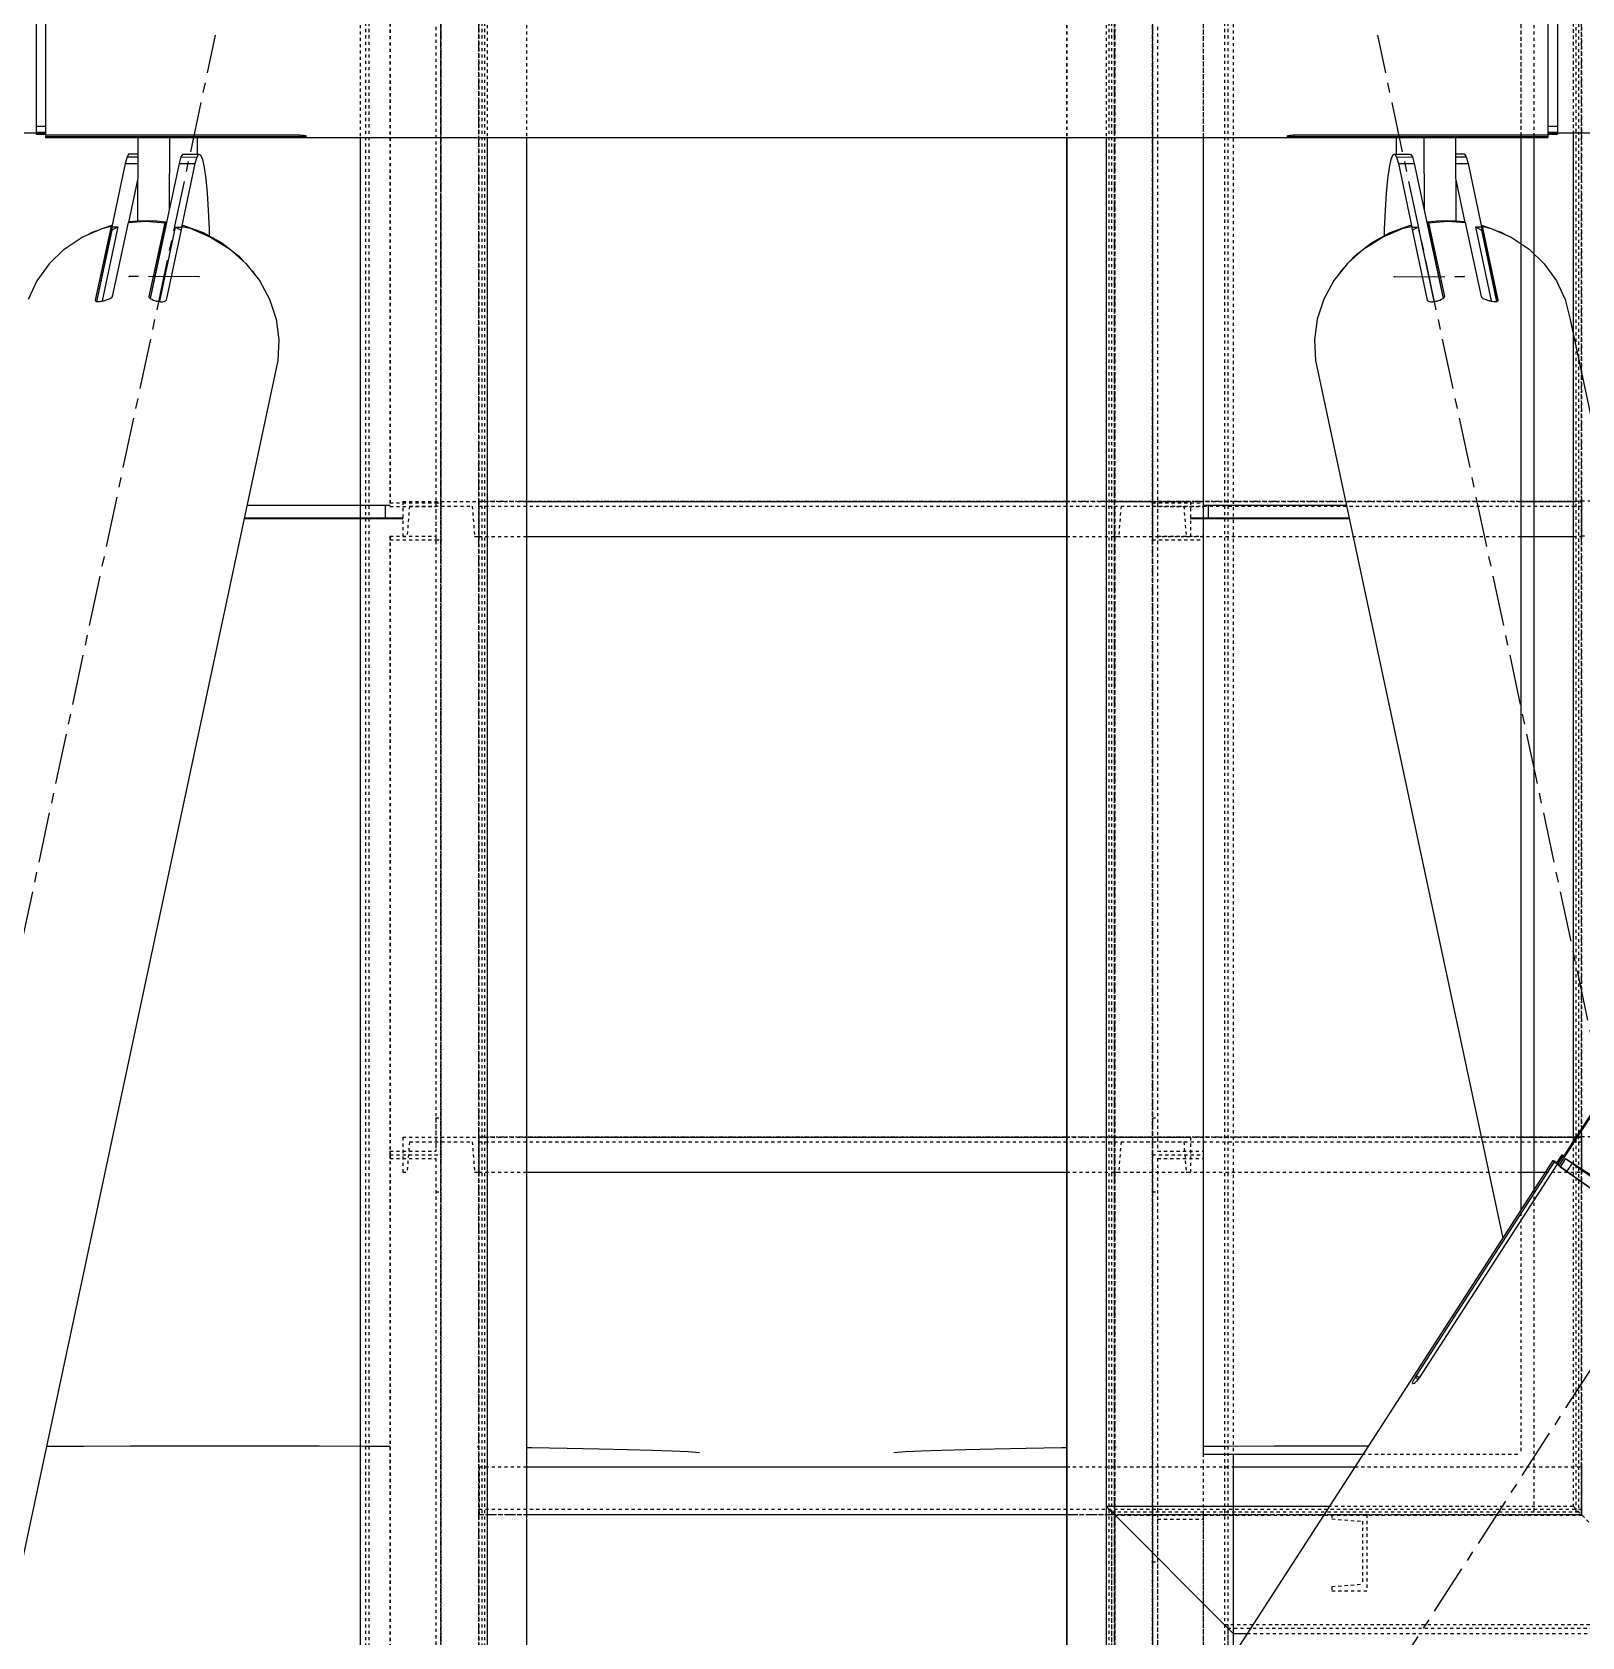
# Model space of a CAD drawing. Header units: millimetres. Extents: x 5143 to 30813, y 232 to 21408.
# Drawn here: x 23044.7 to 23288.6, y 9741.5 to 9994 of the extents above; entities that cross this region are included whole.
import ezdxf

# ---------------------------------------------------------------- set-up
doc = ezdxf.new("R2010")
doc.units = ezdxf.units.MM
doc.header["$LTSCALE"] = 0.25
for name, pattern in [('CENTER', [50.8, 31.75, -6.35, 6.35, -6.35]), ('XKITLINE00', [0]), ('XKITLINE02', [4, 2, -2]), ('XKITLINE03', [6, 3, -1, 1, -1])]:
    doc.linetypes.add(name, pattern=pattern)

msp = doc.modelspace()

# ---------------------------------------------------------------- linework, layer by layer
at = {"color": 3, "linetype": 'XKITLINE02'}
for p, q in [((23097.15, 10409.49), (23097.15, 9590.91)), ((23097.15, 10409.49), (23097.16, 9590.91)), ((23097.69, 10409.49), (23097.69, 9590.91)), ((23097.69, 10409.49), (23097.69, 9590.91)), ((23114.92, 10409.49), (23114.92, 9590.91)), ((23114.92, 10409.49), (23114.92, 9590.91)), ((23115, 10409.49), (23115, 9590.95)), ((23115, 10409.49), (23115, 9590.95)), ((23115.45, 10409.49), (23115.45, 9590.91)), ((23115.45, 10409.49), (23115.46, 9590.91)), ((23115.85, 10409.49), (23115.85, 9590.95)), ((23115.85, 10409.49), (23115.85, 9590.95)), ((23214.14, 10409.49), (23214.13, 9590.95)), ((23214.14, 10409.49), (23214.14, 9590.95)), ((23214.53, 10409.49), (23214.54, 9590.91)), ((23214.99, 10409.49), (23214.98, 9590.95)), ((23214.99, 10409.49), (23214.99, 9590.95)), ((23215.07, 10409.49), (23215.07, 9590.91)), ((23232.3, 10409.49), (23232.3, 9590.91)), ((23232.83, 10409.49), (23232.84, 9590.91)), ((23287.63, 10379.77), (23287.63, 9760.77)), ((23288.03, 10379.32), (23288.03, 9761.22)), ((23288.48, 10379.77), (23288.48, 9760.77)), ((23287.18, 10378.47), (23287.18, 9762.07)), ((23233.68, 10370.27), (23233.68, 9770.27)), ((23278.98, 10370.27), (23278.98, 9770.27)), ((23096.3, 10023.11), (23096.3, 9977.44)), ((23096.3, 10023.11), (23096.3, 9977.44)), ((23116.3, 10023.11), (23116.3, 9977.44)), ((23116.3, 10023.11), (23116.3, 9977.44)), ((23122.5, 10023.11), (23122.5, 9977.44)), ((23122.5, 10023.11), (23122.5, 9977.44)), ((23207.48, 10023.11), (23207.48, 9977.44)), ((23207.49, 10023.11), (23207.49, 9977.44)), ((23213.68, 10023.11), (23213.68, 9977.44)), ((23228.98, 10023.11), (23228.98, 9977.44)), ((23278.98, 10023.11), (23278.98, 9977.44)), ((23280.98, 10023.11), (23280.98, 9977.44)), ((23287.18, 10022.4), (23287.18, 9978.15)), ((23101, 10017.38), (23101, 9919.35)), ((23101.01, 10017.38), (23101.01, 9919.35)), ((23108.2, 10016.8), (23108.2, 9914.13)), ((23108.21, 10016.8), (23108.21, 9914.13)), ((23109, 10017.38), (23109, 9914.13)), ((23109.01, 10017.38), (23109.01, 9914.13)), ((23220.99, 10017.38), (23220.99, 9914.13)), ((23221.79, 10016.8), (23221.79, 9978.88)), ((23228.99, 10017.38), (23228.99, 9978.88)), ((23220.99, 9978.88), (23220.99, 9919.93)), ((23221.79, 9978.88), (23221.79, 9914.13)), ((23228.99, 9978.88), (23228.99, 9919.35)), ((23101, 9919.93), (23109, 9919.93)), ((23101.01, 9919.93), (23109.01, 9919.93)), ((23103, 9920.13), (23103, 9914.63)), ((23103, 9920.13), (23115, 9920.13)), ((23103, 9920.13), (23103, 9914.63)), ((23103, 9920.13), (23103, 9914.63)), ((23103, 9920.13), (23115, 9920.13)), ((23103, 9920.13), (23103, 9914.63)), ((23108.2, 9919.94), (23108.2, 9817.96)), ((23108.2, 9919.94), (23109, 9919.94)), ((23108.21, 9919.94), (23108.21, 9817.96)), ((23108.21, 9919.94), (23109.01, 9919.94)), ((23109, 9919.94), (23109, 9817.38)), ((23109.01, 9919.94), (23109.01, 9817.38)), ((23115, 9920.13), (23115, 9914.63)), ((23115, 9920.13), (23122.5, 9920.13)), ((23115, 9920.13), (23115, 9914.63)), ((23115, 9920.13), (23122.5, 9920.13)), ((23115, 9920.13), (23115, 9914.63)), ((23115, 9920.13), (23115, 9914.63)), ((23115, 9920.13), (23115, 9914.63)), ((23115, 9920.13), (23115, 9914.63)), ((23207.48, 9920.13), (23278.98, 9920.13)), ((23207.48, 9920.13), (23214.98, 9920.13)), ((23214.98, 9920.13), (23214.98, 9914.63)), ((23214.98, 9920.13), (23214.98, 9914.63)), ((23214.98, 9920.13), (23226.98, 9920.13)), ((23214.98, 9920.13), (23214.98, 9914.63)), ((23220.99, 9919.94), (23220.99, 9817.38)), ((23220.99, 9919.94), (23221.79, 9919.94)), ((23220.99, 9919.93), (23228.99, 9919.93)), ((23221.79, 9919.94), (23221.79, 9817.96)), ((23226.98, 9920.13), (23226.98, 9914.63)), ((23226.98, 9920.13), (23226.98, 9914.63)), ((23287.18, 9920.13), (23288.48, 9920.13)), ((23288.48, 9920.27), (23288.48, 9914.77)), ((23288.48, 9920.27), (23300.48, 9920.27)), ((23288.48, 9920.27), (23288.48, 9914.77)), ((23288.48, 9920.13), (23288.48, 9914.63)), ((23101, 9919.35), (23108.2, 9919.35)), ((23101.01, 9919.35), (23108.21, 9919.35)), ((23104.07, 9919.43), (23103.68, 9914.63)), ((23104.07, 9919.43), (23103.68, 9914.63)), ((23104.07, 9919.43), (23103.68, 9914.63)), ((23104.07, 9919.43), (23103.68, 9914.63)), ((23104.07, 9919.43), (23113.94, 9919.43)), ((23104.07, 9919.43), (23113.94, 9919.43)), ((23113.94, 9919.43), (23114.32, 9914.63)), ((23113.94, 9919.43), (23114.32, 9914.63)), ((23113.94, 9919.43), (23114.32, 9914.63)), ((23113.94, 9919.43), (23114.32, 9914.63)), ((23115, 9919.43), (23288.48, 9919.43)), ((23115, 9919.43), (23214.98, 9919.43)), ((23216.05, 9919.43), (23215.66, 9914.63)), ((23216.05, 9919.43), (23215.66, 9914.63)), ((23216.05, 9919.43), (23225.92, 9919.43)), ((23221.79, 9919.35), (23228.99, 9919.35)), ((23225.92, 9919.43), (23226.3, 9914.63)), ((23225.92, 9919.43), (23226.3, 9914.63)), ((23101, 9914.7), (23101, 9817.38)), ((23101, 9914.7), (23108.2, 9914.7)), ((23101.01, 9914.7), (23101.01, 9817.38)), ((23101.01, 9914.7), (23108.21, 9914.7)), ((23103, 9914.63), (23103.68, 9914.63)), ((23103, 9914.63), (23103.68, 9914.63)), ((23114.32, 9914.63), (23115, 9914.63)), ((23114.32, 9914.63), (23115, 9914.63)), ((23115, 9914.63), (23122.5, 9914.63)), ((23115, 9914.63), (23122.5, 9914.63)), ((23207.48, 9914.63), (23278.98, 9914.63)), ((23207.48, 9914.63), (23214.98, 9914.63)), ((23214.98, 9914.63), (23215.66, 9914.63)), ((23221.79, 9914.7), (23228.99, 9914.7)), ((23226.3, 9914.63), (23226.98, 9914.63)), ((23228.99, 9914.7), (23228.99, 9817.38)), ((23287.18, 9914.63), (23288.48, 9914.63)), ((23288.48, 9914.77), (23289.16, 9914.77)), ((23101, 9914.12), (23109, 9914.12)), ((23101.01, 9914.12), (23109.01, 9914.12)), ((23108.2, 9914.13), (23109, 9914.13)), ((23108.21, 9914.13), (23109.01, 9914.13)), ((23220.99, 9914.13), (23221.79, 9914.13)), ((23220.99, 9914.12), (23228.99, 9914.12)), ((23108.2, 9823.2), (23109, 9823.2)), ((23108.2, 9823.2), (23108.2, 9817.96)), ((23108.21, 9823.2), (23109.01, 9823.2)), ((23109, 9823.2), (23109, 9817.38)), ((23220.99, 9823.2), (23221.79, 9823.2)), ((23103, 9820.13), (23103, 9814.63)), ((23103, 9820.13), (23115, 9820.13)), ((23103, 9820.13), (23103, 9814.63)), ((23103, 9820.13), (23103, 9814.63)), ((23103, 9820.13), (23115, 9820.13)), ((23103, 9820.13), (23103, 9814.63)), ((23104.07, 9819.43), (23103.68, 9814.63)), ((23104.07, 9819.43), (23103.68, 9814.63)), ((23104.07, 9819.43), (23103.68, 9814.63)), ((23104.07, 9819.43), (23103.68, 9814.63)), ((23104.07, 9819.43), (23113.94, 9819.43)), ((23104.07, 9819.43), (23113.94, 9819.43)), ((23113.94, 9819.43), (23114.32, 9814.63)), ((23113.94, 9819.43), (23114.32, 9814.63)), ((23113.94, 9819.43), (23114.32, 9814.63)), ((23113.94, 9819.43), (23114.32, 9814.63)), ((23115, 9820.13), (23115, 9814.63)), ((23115, 9820.13), (23122.5, 9820.13)), ((23115, 9820.13), (23115, 9814.63)), ((23115, 9820.13), (23122.5, 9820.13)), ((23115, 9820.13), (23115, 9814.63)), ((23115, 9820.13), (23115, 9814.63)), ((23115, 9820.13), (23115, 9814.63)), ((23115, 9820.13), (23115, 9814.63)), ((23115, 9819.43), (23288.48, 9819.43)), ((23115, 9819.43), (23214.98, 9819.43)), ((23207.48, 9820.13), (23278.98, 9820.13)), ((23207.48, 9820.13), (23214.98, 9820.13)), ((23214.98, 9820.13), (23214.98, 9814.63)), ((23214.98, 9820.13), (23214.98, 9814.63)), ((23214.98, 9820.13), (23226.98, 9820.13)), ((23214.98, 9820.13), (23214.98, 9814.63)), ((23216.05, 9819.43), (23215.66, 9814.63)), ((23216.05, 9819.43), (23215.66, 9814.63)), ((23216.05, 9819.43), (23225.92, 9819.43)), ((23220.99, 9820.13), (23220.99, 9817.38)), ((23225.92, 9819.43), (23226.3, 9814.63)), ((23225.92, 9819.43), (23226.3, 9814.63)), ((23226.98, 9820.13), (23226.98, 9814.63)), ((23226.98, 9820.13), (23226.98, 9814.63)), ((23287.18, 9820.13), (23288.48, 9820.13)), ((23288.48, 9820.27), (23288.48, 9814.77)), ((23288.48, 9820.27), (23300.48, 9820.27)), ((23288.48, 9820.27), (23288.48, 9814.77)), ((23288.48, 9820.13), (23288.48, 9814.63)), ((23101, 9817.96), (23108.2, 9817.96)), ((23101, 9817.96), (23101, 9817.38)), ((23101, 9817.38), (23109, 9817.38)), ((23101, 9817.38), (23101, 9719.35)), ((23101, 9817.38), (23109, 9817.38)), ((23101, 9816.8), (23108.2, 9816.8)), ((23101.01, 9817.96), (23108.21, 9817.96)), ((23101.01, 9817.38), (23109.01, 9817.38)), ((23101.01, 9817.38), (23101.01, 9719.35)), ((23101.01, 9817.38), (23109.01, 9817.38)), ((23101.01, 9816.8), (23108.21, 9816.8)), ((23108.2, 9816.8), (23108.2, 9714.13)), ((23108.21, 9816.8), (23108.21, 9714.13)), ((23109, 9817.38), (23109, 9714.13)), ((23109.01, 9817.38), (23109.01, 9714.13)), ((23220.99, 9817.38), (23228.99, 9817.38)), ((23220.99, 9817.38), (23220.99, 9716.47)), ((23220.99, 9817.38), (23228.99, 9817.38)), ((23221.79, 9817.96), (23228.99, 9817.96)), ((23221.79, 9816.8), (23221.79, 9717.45)), ((23221.79, 9816.8), (23228.99, 9816.8)), ((23228.99, 9817.38), (23228.99, 9725.38)), ((23103, 9814.63), (23103.68, 9814.63)), ((23103, 9814.63), (23103.68, 9814.63)), ((23114.32, 9814.63), (23115, 9814.63)), ((23114.32, 9814.63), (23115, 9814.63)), ((23115, 9814.63), (23122.5, 9814.63)), ((23115, 9814.63), (23122.5, 9814.63)), ((23207.48, 9814.63), (23278.98, 9814.63)), ((23207.48, 9814.63), (23214.98, 9814.63)), ((23214.98, 9814.63), (23215.66, 9814.63)), ((23226.3, 9814.63), (23226.98, 9814.63)), ((23282.8, 9814.63), (23288.48, 9814.63)), ((23288.48, 9814.77), (23289.16, 9814.77)), ((23108.2, 9811.57), (23109, 9811.57)), ((23108.21, 9811.57), (23109.01, 9811.57)), ((23220.99, 9811.57), (23221.79, 9811.57)), ((23280.98, 9811.82), (23280.98, 9760.77)), ((23115.01, 9768.27), (23115.01, 9760.77)), ((23115.01, 9768.27), (23122.5, 9768.27)), ((23207.48, 9768.27), (23233.68, 9768.27)), ((23228.98, 9770.27), (23278.98, 9770.27)), ((23252.84, 9768.27), (23288.48, 9768.27)), ((23288.48, 9768.27), (23288.48, 9760.77)), ((23115.01, 9761.62), (23288.48, 9761.62)), ((23115.01, 9760.77), (23122.5, 9760.77)), ((23207.48, 9760.77), (23288.48, 9760.77)), ((23213.68, 9762.07), (23215.07, 9760.69)), ((23213.68, 9762.07), (23287.18, 9762.07)), ((23213.68, 9762.07), (23215.07, 9760.69)), ((23214.53, 9761.22), (23214.53, 9590.91)), ((23214.53, 9761.22), (23288.03, 9761.22)), ((23215.07, 9760.69), (23215.07, 9590.91)), ((23215.07, 9760.69), (23288.57, 9760.69)), ((23220.98, 9760.77), (23220.98, 9712.5)), ((23220.98, 9760.77), (23228.98, 9760.77)), ((23220.99, 9762.07), (23220.99, 9719.93)), ((23228.98, 9760.77), (23228.98, 9719.19)), ((23249.23, 9760.77), (23254.73, 9760.77)), ((23249.23, 9760.77), (23249.23, 9760.09)), ((23249.23, 9760.77), (23249.23, 9760.09)), ((23254.73, 9760.77), (23254.73, 9748.77)), ((23254.73, 9760.77), (23254.73, 9748.77)), ((23280.98, 9760.77), (23288.48, 9760.77)), ((23287.18, 9762.07), (23294.86, 9754.4)), ((23287.18, 9762.07), (23294.86, 9754.4)), ((23221.78, 9760.03), (23221.78, 9712.5)), ((23221.78, 9760.03), (23228.98, 9760.03)), ((23249.23, 9760.09), (23254.03, 9759.71)), ((23254.03, 9759.71), (23254.03, 9749.84)), ((23254.03, 9759.71), (23254.03, 9749.84)), ((23220.98, 9753.34), (23221.78, 9753.34)), ((23249.23, 9749.45), (23254.03, 9749.84)), ((23249.23, 9749.45), (23249.23, 9748.77)), ((23249.23, 9749.45), (23249.23, 9748.77)), ((23249.23, 9748.77), (23254.73, 9748.77)), ((23232.3, 9743.46), (23232.3, 9590.91)), ((23232.3, 9743.46), (23305.8, 9743.46)), ((23232.83, 9742.92), (23232.83, 9590.91)), ((23232.83, 9742.92), (23306.33, 9742.92)), ((23235.91, 9742.07), (23290.31, 9742.07))]:
    msp.add_line(p, q, dxfattribs=at)
at = {"color": 1, "linetype": 'XKITLINE03'}
for p, q in [((23109, 10409.49), (23109, 9590.91)), ((23109.01, 9590.91), (23109, 10409.49)), ((23115, 9590.95), (23115, 10409.49)), ((23115, 9590.95), (23115, 10409.49)), ((23214.99, 10409.49), (23214.98, 9590.95)), ((23214.99, 10409.49), (23214.99, 9590.95)), ((23220.99, 9590.91), (23220.98, 10409.49)), ((23288.48, 9760.77), (23288.48, 10379.77)), ((23109, 9919.93), (23109, 10017.38)), ((23109.01, 9919.93), (23109.01, 10017.38)), ((23220.99, 10017.38), (23220.99, 9919.93)), ((23288.48, 9920.13), (23115, 9920.13)), ((23214.98, 9920.13), (23115, 9920.13)), ((23115, 9920.13), (23115, 9920.13)), ((23115, 9920.13), (23115, 9920.13)), ((23214.98, 9920.13), (23214.98, 9920.13)), ((23288.48, 9920.27), (23288.48, 9920.27)), ((23109, 9817.38), (23109, 9914.12)), ((23109.01, 9817.38), (23109.01, 9914.12)), ((23220.99, 9914.12), (23220.99, 9817.38)), ((23288.48, 9820.13), (23115, 9820.13)), ((23214.98, 9820.13), (23115, 9820.13)), ((23115, 9820.13), (23115, 9820.13)), ((23115, 9820.13), (23115, 9820.13)), ((23214.98, 9820.13), (23214.98, 9820.13)), ((23288.48, 9820.27), (23288.48, 9820.27)), ((23109, 9719.93), (23109, 9817.38)), ((23109.01, 9719.93), (23109.01, 9817.38)), ((23220.99, 9817.38), (23220.99, 9719.93)), ((23115.01, 9760.77), (23288.48, 9760.77)), ((23220.98, 9760.77), (23220.98, 9719.93)), ((23254.73, 9760.77), (23254.73, 9760.77))]:
    msp.add_line(p, q, dxfattribs=at)
at = {"color": 8, "linetype": 'XKITLINE00'}
for p, q in [((23046.8, 10021.5), (23046.8, 9978.58)), ((23283.2, 10021.5), (23283.2, 9977.44)), ((23045.3, 10019.23), (23045.3, 9978.28)), ((23284.7, 10019.23), (23284.7, 9978.28)), ((23015.8, 9978.15), (23046.8, 9978.15)), ((23045.3, 9979.19), (23046.8, 9979.19)), ((23045.3, 9978.28), (23046.8, 9978.28)), ((23045.3, 9978.15), (23045.3, 9977.99)), ((23045.3, 9977.99), (23046.8, 9977.99)), ((23045.3, 9977.99), (23045.3, 9977.93)), ((23045.3, 9977.93), (23046.8, 9977.93)), ((23046.8, 9978.58), (23046.8, 9977.44)), ((23046.8, 9977.81), (23086.8, 9977.81)), ((23086.8, 9977.81), (23086.8, 9977.57)), ((23086.8, 9977.81), (23087.11, 9977.8)), ((23087.11, 9977.8), (23087.11, 9977.58)), ((23087.11, 9977.8), (23087.39, 9977.77)), ((23087.39, 9977.77), (23087.63, 9977.72)), ((23087.63, 9977.72), (23087.8, 9977.66)), ((23087.63, 9977.59), (23087.8, 9977.61)), ((23087.8, 9977.61), (23087.88, 9977.63)), ((23087.88, 9977.64), (23087.88, 9977.63)), ((23242.11, 9977.64), (23242.11, 9977.63)), ((23242.11, 9977.63), (23242.19, 9977.61)), ((23242.19, 9977.66), (23242.36, 9977.72)), ((23242.19, 9977.61), (23242.36, 9977.59)), ((23242.36, 9977.72), (23242.6, 9977.77)), ((23242.6, 9977.77), (23242.89, 9977.8)), ((23242.89, 9977.8), (23243.2, 9977.81)), ((23242.89, 9977.8), (23242.89, 9977.58)), ((23243.2, 9977.81), (23243.2, 9977.57)), ((23243.2, 9977.81), (23283.2, 9977.81)), ((23283.2, 9979.19), (23284.7, 9979.19)), ((23283.2, 9978.28), (23284.7, 9978.28)), ((23283.2, 9978.15), (23314.2, 9978.15)), ((23283.2, 9977.99), (23284.7, 9977.99)), ((23283.2, 9977.93), (23284.7, 9977.93)), ((23284.7, 9978.15), (23284.7, 9977.93)), ((23046.8, 9977.57), (23086.8, 9977.57)), ((23046.8, 9977.44), (23283.2, 9977.44)), ((23061.3, 9977.44), (23061.27, 9964.32)), ((23066.28, 9977.44), (23066.25, 9966.01)), ((23070.66, 9977.44), (23070.65, 9974.8)), ((23086.8, 9977.57), (23087.11, 9977.58)), ((23087.11, 9977.58), (23087.39, 9977.58)), ((23087.39, 9977.58), (23087.63, 9977.59)), ((23242.36, 9977.59), (23242.6, 9977.58)), ((23242.6, 9977.58), (23242.89, 9977.58)), ((23242.89, 9977.58), (23243.2, 9977.57)), ((23243.2, 9977.57), (23283.2, 9977.57)), ((23259.33, 9977.44), (23259.34, 9974.8)), ((23263.71, 9977.44), (23263.74, 9966.01)), ((23268.69, 9977.44), (23268.72, 9964.32)), ((23059.35, 9973.34), (23057.21, 9963.34)), ((23059.63, 9974.37), (23059.35, 9973.34)), ((23059.35, 9973.34), (23061.29, 9973.34)), ((23059.93, 9974.83), (23059.63, 9974.37)), ((23059.63, 9974.37), (23061.3, 9974.37)), ((23059.93, 9974.83), (23061.3, 9974.82)), ((23067.81, 9973.32), (23063.28, 9952.09)), ((23068.1, 9974.35), (23067.81, 9973.32)), ((23067.81, 9973.32), (23070.3, 9973.32)), ((23068.4, 9974.81), (23068.1, 9974.35)), ((23068.1, 9974.35), (23070.59, 9974.34)), ((23070.3, 9973.32), (23068.17, 9963.32)), ((23068.4, 9974.81), (23070.89, 9974.8)), ((23070.59, 9974.34), (23070.3, 9973.32)), ((23070.89, 9974.8), (23070.59, 9974.34)), ((23070.89, 9974.8), (23071.19, 9974.67)), ((23071.19, 9974.67), (23071.48, 9973.96)), ((23071.48, 9973.96), (23071.75, 9972.69)), ((23071.75, 9972.69), (23072, 9970.9)), ((23258.24, 9972.69), (23257.99, 9970.9)), ((23258.52, 9973.96), (23258.24, 9972.69)), ((23258.81, 9974.67), (23258.52, 9973.96)), ((23258.81, 9974.67), (23259.1, 9974.8)), ((23259.1, 9974.8), (23261.59, 9974.81)), ((23259.1, 9974.8), (23259.4, 9974.34)), ((23259.4, 9974.34), (23261.89, 9974.35)), ((23259.4, 9974.34), (23259.69, 9973.32)), ((23259.69, 9973.32), (23262.18, 9973.32)), ((23259.69, 9973.32), (23261.82, 9963.32)), ((23261.59, 9974.81), (23261.89, 9974.35)), ((23261.89, 9974.35), (23262.18, 9973.32)), ((23262.18, 9973.32), (23266.71, 9952.09)), ((23268.69, 9974.82), (23270.06, 9974.83)), ((23268.7, 9974.37), (23270.36, 9974.37)), ((23268.7, 9973.34), (23270.64, 9973.34)), ((23270.06, 9974.83), (23270.36, 9974.37)), ((23270.36, 9974.37), (23270.64, 9973.34)), ((23270.64, 9973.34), (23272.78, 9963.34)), ((23061.29, 9970.75), (23059.85, 9964.03)), ((23072, 9970.9), (23072.21, 9968.64)), ((23257.99, 9970.9), (23257.78, 9968.64)), ((23268.71, 9970.75), (23270.14, 9964.03)), ((23072.21, 9968.64), (23072.39, 9965.98)), ((23257.78, 9968.64), (23257.6, 9965.98)), ((23072.39, 9965.98), (23072.52, 9963)), ((23257.6, 9965.98), (23257.47, 9963)), ((23052.57, 9961.73), (23055.71, 9963.11)), ((23053.48, 9962.13), (23054.15, 9962.51)), ((23054.15, 9962.51), (23054.13, 9962.42)), ((23054.15, 9962.51), (23055.26, 9962.91)), ((23057.11, 9963.47), (23054.63, 9951.84)), ((23057.14, 9962.56), (23054.81, 9951.64)), ((23057.23, 9962.83), (23054.84, 9951.63)), ((23058.18, 9963.34), (23055.69, 9951.71)), ((23055.71, 9963.11), (23057.11, 9963.47)), ((23056.02, 9963.19), (23057.25, 9963.64)), ((23057.11, 9963.47), (23057.14, 9962.56)), ((23057.25, 9963.64), (23057.12, 9963.06)), ((23057.12, 9963.06), (23057.15, 9962.43)), ((23057.21, 9963.34), (23057.23, 9962.83)), ((23057.21, 9963.34), (23058.18, 9963.34)), ((23057.23, 9962.83), (23058.18, 9963.34)), ((23057.25, 9963.64), (23057.25, 9963.52)), ((23059.78, 9964.02), (23057.3, 9952.39)), ((23059.78, 9964.02), (23062.58, 9964.25)), ((23059.92, 9964.18), (23059.89, 9964.03)), ((23059.92, 9964.18), (23061.35, 9964.33)), ((23061.35, 9964.33), (23061.31, 9964.15)), ((23061.35, 9964.33), (23062.8, 9964.37)), ((23062.58, 9964.25), (23065.56, 9964.01)), ((23062.8, 9964.37), (23064.25, 9964.32)), ((23065.56, 9964.01), (23063.07, 9952.39)), ((23065.59, 9963.14), (23063.24, 9952.13)), ((23064.25, 9964.32), (23064.21, 9964.12)), ((23064.25, 9964.32), (23065.69, 9964.17)), ((23067.21, 9963.32), (23064.73, 9951.69)), ((23065.56, 9964.01), (23065.59, 9963.14)), ((23065.69, 9964.17), (23065.57, 9963.59)), ((23065.57, 9963.59), (23065.59, 9962.92)), ((23065.69, 9964.17), (23065.72, 9963.5)), ((23068.27, 9963.44), (23065.78, 9951.82)), ((23067.21, 9963.32), (23068.17, 9963.32)), ((23067.21, 9963.32), (23068.13, 9962.83)), ((23068.17, 9963.32), (23068.18, 9963.04)), ((23068.27, 9963.44), (23069.54, 9963.13)), ((23068.4, 9963.61), (23068.36, 9963.42)), ((23068.4, 9963.61), (23071.58, 9962.47)), ((23069.54, 9963.13), (23072.78, 9961.76)), ((23071.58, 9962.47), (23071.54, 9962.28)), ((23071.58, 9962.47), (23074.53, 9960.85)), ((23072.52, 9963), (23072.55, 9961.94)), ((23255.46, 9960.85), (23258.41, 9962.47)), ((23257.21, 9961.76), (23260.45, 9963.13)), ((23257.47, 9963), (23257.44, 9961.94)), ((23258.41, 9962.47), (23261.59, 9963.61)), ((23258.41, 9962.47), (23258.45, 9962.28)), ((23260.45, 9963.13), (23261.73, 9963.44)), ((23261.59, 9963.61), (23261.63, 9963.42)), ((23261.73, 9963.44), (23264.21, 9951.82)), ((23261.82, 9963.32), (23261.81, 9963.04)), ((23261.82, 9963.32), (23262.78, 9963.32)), ((23261.86, 9962.83), (23262.78, 9963.32)), ((23262.78, 9963.32), (23265.26, 9951.69)), ((23264.3, 9964.17), (23264.27, 9963.5)), ((23264.3, 9964.17), (23265.74, 9964.32)), ((23264.3, 9964.17), (23264.42, 9963.59)), ((23264.43, 9964.01), (23264.4, 9963.14)), ((23264.42, 9963.59), (23264.4, 9962.92)), ((23264.4, 9963.14), (23266.75, 9952.13)), ((23264.43, 9964.01), (23267.41, 9964.25)), ((23264.43, 9964.01), (23266.92, 9952.39)), ((23265.74, 9964.32), (23267.19, 9964.37)), ((23265.74, 9964.32), (23265.78, 9964.12)), ((23267.19, 9964.37), (23268.64, 9964.33)), ((23267.41, 9964.25), (23270.21, 9964.02)), ((23268.64, 9964.33), (23270.07, 9964.18)), ((23268.64, 9964.33), (23268.68, 9964.15)), ((23270.07, 9964.18), (23270.11, 9964.03)), ((23270.21, 9964.02), (23272.69, 9952.39)), ((23271.81, 9963.34), (23274.3, 9951.71)), ((23271.81, 9963.34), (23272.78, 9963.34)), ((23271.81, 9963.34), (23272.76, 9962.83)), ((23272.74, 9963.64), (23273.97, 9963.19)), ((23272.74, 9963.64), (23272.74, 9963.52)), ((23272.74, 9963.64), (23272.87, 9963.06)), ((23272.78, 9963.34), (23272.76, 9962.83)), ((23272.76, 9962.83), (23275.15, 9951.63)), ((23272.88, 9963.47), (23272.85, 9962.56)), ((23272.87, 9963.06), (23272.85, 9962.43)), ((23272.85, 9962.56), (23275.18, 9951.64)), ((23272.88, 9963.47), (23274.28, 9963.11)), ((23272.88, 9963.47), (23275.36, 9951.84)), ((23274.28, 9963.11), (23277.42, 9961.73)), ((23274.73, 9962.91), (23275.84, 9962.51)), ((23275.84, 9962.51), (23276.51, 9962.13)), ((23275.84, 9962.51), (23275.86, 9962.42)), ((23049.75, 9959.85), (23052.57, 9961.73)), ((23072.78, 9961.76), (23075.74, 9959.89)), ((23074.53, 9960.85), (23077.15, 9958.8)), ((23252.84, 9958.8), (23255.46, 9960.85)), ((23254.25, 9959.89), (23257.21, 9961.76)), ((23277.42, 9961.73), (23280.24, 9959.85)), ((23047.35, 9957.54), (23045.44, 9954.87)), ((23047.35, 9957.54), (23049.75, 9959.85)), ((23075.74, 9959.89), (23078.33, 9957.59)), ((23077.15, 9958.8), (23077.92, 9957.95)), ((23078.33, 9957.59), (23080.45, 9954.92)), ((23251.66, 9957.59), (23249.54, 9954.92)), ((23251.66, 9957.59), (23254.25, 9959.89)), ((23252.84, 9958.8), (23252.07, 9957.95)), ((23280.24, 9959.85), (23282.64, 9957.54)), ((23282.64, 9957.54), (23284.55, 9954.87)), ((23078.83, 9956.96), (23079.36, 9956.37)), ((23079.36, 9956.37), (23079.66, 9955.92)), ((23080.45, 9954.92), (23082.06, 9951.96)), ((23249.54, 9954.92), (23247.93, 9951.96)), ((23250.63, 9956.37), (23250.34, 9955.92)), ((23251.16, 9956.96), (23250.63, 9956.37)), ((23045.44, 9954.87), (23044.06, 9951.91)), ((23057.3, 9952.39), (23057.19, 9952.25)), ((23063.07, 9952.39), (23063.12, 9952.24)), ((23266.92, 9952.39), (23266.87, 9952.24)), ((23272.69, 9952.39), (23272.8, 9952.25)), ((23284.55, 9954.87), (23285.93, 9951.91)), ((23054.63, 9951.84), (23054.67, 9951.72)), ((23054.67, 9951.72), (23054.82, 9951.64)), ((23054.82, 9951.64), (23055.04, 9951.6)), ((23055.04, 9951.6), (23055.34, 9951.6)), ((23055.34, 9951.6), (23055.68, 9951.65)), ((23055.54, 9951.63), (23055.69, 9951.71)), ((23055.68, 9951.65), (23056.04, 9951.74)), ((23055.69, 9951.71), (23055.93, 9951.71)), ((23056.04, 9951.74), (23056.4, 9951.87)), ((23056.4, 9951.87), (23056.51, 9951.92)), ((23056.51, 9951.92), (23056.72, 9951.98)), ((23056.72, 9951.98), (23056.99, 9952.11)), ((23056.99, 9952.11), (23057.19, 9952.25)), ((23063.12, 9952.24), (23063.27, 9952.1)), ((23063.27, 9952.1), (23063.5, 9951.98)), ((23063.5, 9951.98), (23063.54, 9951.97)), ((23063.54, 9951.97), (23063.79, 9951.84)), ((23063.79, 9951.84), (23064.14, 9951.71)), ((23064.14, 9951.71), (23064.51, 9951.62)), ((23064.22, 9951.69), (23064.73, 9951.69)), ((23064.51, 9951.62), (23064.87, 9951.57)), ((23064.73, 9951.69), (23064.95, 9951.57)), ((23064.87, 9951.57), (23065.2, 9951.57)), ((23065.2, 9951.57), (23065.48, 9951.61)), ((23065.48, 9951.61), (23065.68, 9951.7)), ((23065.78, 9951.82), (23065.68, 9951.7)), ((23082.06, 9951.96), (23083.1, 9948.82)), ((23247.93, 9951.96), (23246.9, 9948.82)), ((23264.21, 9951.82), (23264.31, 9951.7)), ((23264.31, 9951.7), (23264.51, 9951.61)), ((23264.51, 9951.61), (23264.79, 9951.57)), ((23264.79, 9951.57), (23265.12, 9951.57)), ((23265.04, 9951.57), (23265.26, 9951.69)), ((23265.12, 9951.57), (23265.48, 9951.62)), ((23265.26, 9951.69), (23265.77, 9951.69)), ((23265.48, 9951.62), (23265.85, 9951.71)), ((23265.85, 9951.71), (23266.2, 9951.84)), ((23266.2, 9951.84), (23266.45, 9951.97)), ((23266.45, 9951.97), (23266.5, 9951.98)), ((23266.5, 9951.98), (23266.72, 9952.1)), ((23266.72, 9952.1), (23266.87, 9952.24)), ((23272.8, 9952.25), (23273, 9952.11)), ((23273, 9952.11), (23273.27, 9951.98)), ((23273.27, 9951.98), (23273.48, 9951.92)), ((23273.48, 9951.92), (23273.59, 9951.87)), ((23273.59, 9951.87), (23273.95, 9951.74)), ((23273.95, 9951.74), (23274.31, 9951.65)), ((23274.06, 9951.71), (23274.3, 9951.71)), ((23274.3, 9951.71), (23274.45, 9951.63)), ((23274.31, 9951.65), (23274.65, 9951.6)), ((23274.65, 9951.6), (23274.95, 9951.6)), ((23274.95, 9951.6), (23275.17, 9951.64)), ((23275.17, 9951.64), (23275.32, 9951.72)), ((23275.36, 9951.84), (23275.32, 9951.72)), ((23285.93, 9951.91), (23286.71, 9948.76)), ((23083.1, 9948.82), (23083.53, 9945.57)), ((23246.9, 9948.82), (23246.46, 9945.57)), ((23286.71, 9948.76), (23307.26, 9852.49)), ((23083.53, 9945.57), (23083.35, 9942.32)), ((23246.46, 9945.57), (23246.64, 9942.32)), ((23083.35, 9942.32), (23010.61, 9601.49)), ((23246.64, 9942.32), (23276.1, 9804.26)), ((23078.5, 9919.6), (23081.45, 9919.6)), ((23081.45, 9919.6), (23087.84, 9919.6)), ((23087.84, 9919.6), (23094.12, 9919.59)), ((23094.12, 9919.59), (23100.24, 9919.58)), ((23100.24, 9919.58), (23101.01, 9919.58)), ((23100.24, 9919.58), (23100.24, 9917.58)), ((23228.99, 9919.58), (23229.75, 9919.58)), ((23229.75, 9919.58), (23235.87, 9919.59)), ((23229.75, 9919.58), (23229.75, 9917.58)), ((23235.87, 9919.59), (23242.15, 9919.6)), ((23242.15, 9919.6), (23248.54, 9919.6)), ((23248.54, 9919.6), (23251.49, 9919.6)), ((23078.05, 9917.46), (23084.19, 9917.46)), ((23078.08, 9917.6), (23081.45, 9917.6)), ((23081.45, 9917.6), (23087.84, 9917.6)), ((23084.19, 9917.46), (23090.58, 9917.45)), ((23087.84, 9917.6), (23094.12, 9917.59)), ((23090.58, 9917.45), (23096.86, 9917.45)), ((23094.12, 9917.59), (23100.24, 9917.58)), ((23096.86, 9917.45), (23102.98, 9917.43)), ((23100.24, 9917.58), (23103, 9917.57)), ((23102.98, 9917.57), (23102.98, 9917.43)), ((23102.98, 9917.43), (23103, 9917.43)), ((23226.98, 9917.57), (23229.75, 9917.58)), ((23226.98, 9917.43), (23227.01, 9917.43)), ((23227.01, 9917.57), (23227.01, 9917.43)), ((23227.01, 9917.43), (23233.13, 9917.45)), ((23229.75, 9917.58), (23235.87, 9917.59)), ((23233.13, 9917.45), (23239.41, 9917.45)), ((23235.87, 9917.59), (23242.15, 9917.6)), ((23239.41, 9917.45), (23245.8, 9917.46)), ((23242.15, 9917.6), (23248.54, 9917.6)), ((23245.8, 9917.46), (23251.94, 9917.46)), ((23248.54, 9917.6), (23251.91, 9917.6)), ((23301.57, 9841.46), (23284.93, 9815.71)), ((23301.57, 9841.38), (23284.96, 9815.69)), ((23301.57, 9841.71), (23285.74, 9817.23)), ((23301.57, 9841.64), (23285.78, 9817.21)), ((23284, 9816.48), (23007.61, 9388.86)), ((23284.21, 9816.25), (23262.5, 9782.67)), ((23284, 9816.48), (23284.21, 9816.43)), ((23284, 9816.48), (23284.21, 9816.25)), ((23284.21, 9816.43), (23284.63, 9816.16)), ((23284.21, 9816.25), (23284.96, 9815.77)), ((23285.4, 9817.36), (23284.59, 9816.1)), ((23284.59, 9816.1), (23284.63, 9816.03)), ((23285.44, 9817.29), (23284.63, 9816.03)), ((23284.63, 9816.03), (23284.75, 9815.91)), ((23285.56, 9817.17), (23284.75, 9815.91)), ((23286, 9816.8), (23285.19, 9815.54)), ((23285.4, 9817.36), (23285.44, 9817.38)), ((23285.4, 9817.36), (23285.44, 9817.29)), ((23285.44, 9817.38), (23285.56, 9817.34)), ((23285.44, 9817.29), (23285.56, 9817.17)), ((23285.56, 9817.34), (23285.86, 9817.15)), ((23285.56, 9817.17), (23285.78, 9817.03)), ((23286, 9816.8), (23322, 9793.55)), ((23286, 9816.8), (23287.02, 9816.04)), ((23287.02, 9816.04), (23286.2, 9814.78)), ((23287.02, 9816.04), (23288.49, 9815)), ((23284.66, 9815.88), (23262.95, 9782.3)), ((23284.66, 9815.88), (23285.19, 9815.54)), ((23284.66, 9815.88), (23285.15, 9815.5)), ((23284.75, 9815.91), (23284.96, 9815.77)), ((23284.96, 9815.72), (23284.95, 9815.7)), ((23284.96, 9815.69), (23285.19, 9815.54)), ((23285.15, 9815.5), (23286.57, 9814.47)), ((23285.19, 9815.54), (23286.2, 9814.78)), ((23286.2, 9814.78), (23287.67, 9813.74)), ((23286.57, 9814.47), (23288.49, 9813.14)), ((23287.67, 9813.74), (23289.56, 9812.43)), ((23288.49, 9815), (23290.38, 9813.69)), ((23288.49, 9813.14), (23290.85, 9811.52)), ((23261.92, 9781.64), (23261.87, 9781.5)), ((23261.87, 9781.49), (23261.91, 9781.41)), ((23261.91, 9781.41), (23262.02, 9781.38)), ((23262.02, 9781.84), (23261.92, 9781.64)), ((23262.15, 9782.09), (23262.02, 9781.84)), ((23262.02, 9781.38), (23262.16, 9781.44)), ((23262.32, 9782.37), (23262.15, 9782.09)), ((23262.16, 9781.44), (23262.34, 9781.57)), ((23262.5, 9782.67), (23262.32, 9782.37)), ((23262.32, 9782.37), (23262.79, 9782.07)), ((23262.34, 9781.57), (23262.54, 9781.77)), ((23262.5, 9782.67), (23262.99, 9782.36)), ((23262.75, 9782.02), (23262.54, 9781.77)), ((23262.95, 9782.3), (23262.75, 9782.02)), ((23046.9, 9771.51), (23052.88, 9771.55)), ((23046.9, 9771.51), (23052.88, 9771.55)), ((23052.88, 9771.55), (23060.13, 9771.58)), ((23052.88, 9771.55), (23060.13, 9771.58)), ((23060.13, 9771.58), (23067.53, 9771.6)), ((23067.53, 9771.6), (23075, 9771.61)), ((23075, 9771.61), (23082.46, 9771.6)), ((23082.46, 9771.6), (23089.86, 9771.58)), ((23089.86, 9771.58), (23097.12, 9771.55)), ((23089.86, 9771.58), (23097.12, 9771.55)), ((23097.12, 9771.55), (23101.01, 9771.53)), ((23097.12, 9771.55), (23101.01, 9771.53)), ((23114.72, 9771.41), (23115, 9771.41)), ((23114.72, 9771.41), (23115, 9771.41)), ((23122.5, 9771.32), (23123.34, 9771.31)), ((23122.5, 9771.32), (23123.34, 9771.31)), ((23123.34, 9771.31), (23128.88, 9771.22)), ((23123.34, 9771.31), (23128.88, 9771.22)), ((23128.88, 9771.22), (23133.9, 9771.12)), ((23128.88, 9771.22), (23133.9, 9771.12)), ((23133.9, 9771.12), (23138.35, 9771.02)), ((23133.9, 9771.12), (23138.35, 9771.02)), ((23138.35, 9771.02), (23142.2, 9770.91)), ((23138.35, 9771.02), (23142.2, 9770.91)), ((23142.2, 9770.91), (23145.39, 9770.79)), ((23142.2, 9770.91), (23145.39, 9770.79)), ((23145.39, 9770.79), (23147.91, 9770.67)), ((23145.39, 9770.79), (23147.91, 9770.67)), ((23147.91, 9770.67), (23149.71, 9770.55)), ((23147.91, 9770.67), (23149.71, 9770.55)), ((23180.28, 9770.55), (23182.08, 9770.67)), ((23180.28, 9770.55), (23182.08, 9770.67)), ((23182.08, 9770.67), (23184.6, 9770.79)), ((23182.08, 9770.67), (23184.6, 9770.79)), ((23184.6, 9770.79), (23187.79, 9770.91)), ((23184.6, 9770.79), (23187.79, 9770.91)), ((23187.79, 9770.91), (23191.64, 9771.02)), ((23187.79, 9770.91), (23191.64, 9771.02)), ((23191.64, 9771.02), (23196.09, 9771.12)), ((23191.64, 9771.02), (23196.09, 9771.12)), ((23196.09, 9771.12), (23201.11, 9771.22)), ((23196.09, 9771.12), (23201.11, 9771.22)), ((23201.11, 9771.22), (23206.65, 9771.31)), ((23201.11, 9771.22), (23206.65, 9771.31)), ((23206.65, 9771.31), (23207.49, 9771.32)), ((23206.65, 9771.31), (23207.49, 9771.32)), ((23214.99, 9771.41), (23215.27, 9771.41)), ((23214.99, 9771.41), (23215.27, 9771.41)), ((23228.99, 9771.53), (23232.88, 9771.55)), ((23228.99, 9771.53), (23232.88, 9771.55)), ((23232.88, 9771.55), (23240.13, 9771.58)), ((23232.88, 9771.55), (23240.13, 9771.58)), ((23240.13, 9771.58), (23247.53, 9771.6)), ((23247.53, 9771.6), (23254.99, 9771.61))]:
    msp.add_line(p, q, dxfattribs=at)
at = {"color": 8, "linetype": 'CENTER'}
for p, q in [((22900, 9180.27), (23430, 10000.27)), ((22900, 9180.27), (23073.55, 9993.5)), ((23430, 9180.27), (23256.44, 9993.5)), ((23070.93, 9955.52), (23059.97, 9955.55)), ((23259.06, 9955.52), (23270.02, 9955.55))]:
    msp.add_line(p, q, dxfattribs=at)
at = {"color": 7, "linetype": 'XKITLINE00'}
for p, q in [((23287.18, 9978.15), (23287.18, 9819.46)), ((23096.3, 9977.44), (23096.3, 9590.91)), ((23096.3, 9977.44), (23096.31, 9590.91)), ((23116.3, 9977.44), (23116.3, 9590.91)), ((23116.3, 9977.44), (23116.31, 9590.91)), ((23122.5, 9977.44), (23122.5, 9590.95)), ((23122.5, 9977.44), (23122.5, 9590.95)), ((23207.48, 9977.44), (23207.48, 9698.1)), ((23207.49, 9977.44), (23207.49, 9698.1)), ((23213.68, 9977.44), (23213.68, 9707.69)), ((23228.98, 9977.44), (23228.98, 9770.27)), ((23278.98, 9977.44), (23278.98, 9808.72)), ((23280.98, 9977.44), (23280.98, 9811.82)), ((23122.5, 9920.13), (23207.48, 9920.13)), ((23122.5, 9920.13), (23207.48, 9920.13)), ((23278.98, 9920.13), (23287.18, 9920.13)), ((23122.5, 9914.63), (23207.48, 9914.63)), ((23122.5, 9914.63), (23207.48, 9914.63)), ((23278.98, 9914.63), (23287.18, 9914.63)), ((23122.5, 9820.13), (23207.48, 9820.13)), ((23122.5, 9820.13), (23207.48, 9820.13)), ((23278.98, 9820.13), (23287.18, 9820.13)), ((23122.5, 9814.63), (23207.48, 9814.63)), ((23122.5, 9814.63), (23207.48, 9814.63)), ((23278.98, 9814.63), (23282.8, 9814.63)), ((23122.5, 9768.27), (23207.48, 9768.27)), ((23228.98, 9770.27), (23254.13, 9770.27)), ((23233.68, 9770.27), (23233.68, 9738.64)), ((23233.68, 9768.27), (23252.84, 9768.27)), ((23122.5, 9760.77), (23207.48, 9760.77)), ((23213.68, 9762.07), (23233.68, 9742.07)), ((23213.68, 9762.07), (23213.68, 9707.69)), ((23213.68, 9762.07), (23248.83, 9762.07)), ((23213.68, 9762.07), (23233.68, 9742.07)), ((23233.68, 9742.07), (23233.68, 9738.64)), ((23233.68, 9742.07), (23235.91, 9742.07))]:
    msp.add_line(p, q, dxfattribs=at)
at = {"color": 8, "linetype": 'XKITLINE00'}
for centre in [(23059.97, 9955.55), (23070.93, 9955.52), (23259.06, 9955.52), (23270.02, 9955.55)]:
    msp.add_circle(centre, 0.05, dxfattribs=at)
at = {"color": 1, "linetype": 'XKITLINE00'}
for centre in [(23109, 9919.93), (23109.01, 9919.93), (23115, 9920.13), (23115, 9920.13), (23115, 9920.13), (23115, 9920.13), (23214.98, 9920.13), (23214.98, 9920.13), (23220.99, 9919.93), (23288.48, 9920.27), (23288.48, 9920.13), (23109, 9914.12), (23109.01, 9914.12), (23220.99, 9914.12), (23115, 9820.13), (23115, 9820.13), (23115, 9820.13), (23115, 9820.13), (23214.98, 9820.13), (23214.98, 9820.13), (23288.48, 9820.27), (23288.48, 9820.13), (23109, 9817.38), (23109, 9817.38), (23109.01, 9817.38), (23109.01, 9817.38), (23220.99, 9817.38), (23220.99, 9817.38), (23115.01, 9760.77), (23220.98, 9760.77), (23254.73, 9760.77), (23288.48, 9760.77), (23288.48, 9760.77)]:
    msp.add_circle(centre, 0.05, dxfattribs=at)

doc.saveas('drawing.dxf')
